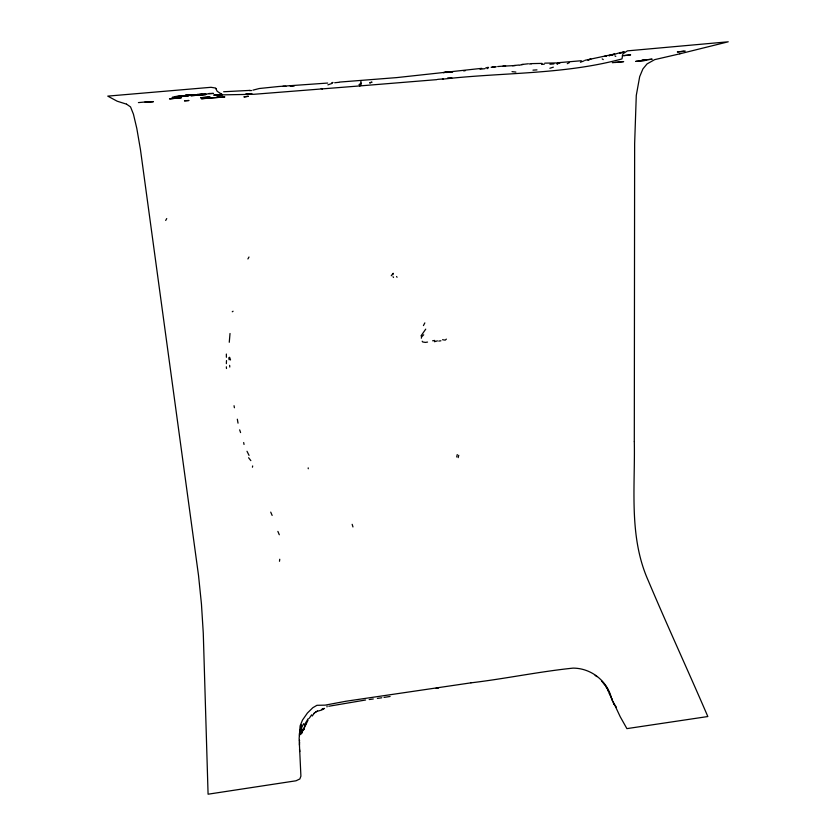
<?xml version="1.0" encoding="UTF-8"?>
<svg xmlns="http://www.w3.org/2000/svg" width="836" height="836" viewBox="0 0 836 836"><rect width="100%" height="100%" fill="white"/><g stroke="black" fill="none" stroke-linecap="round" stroke-linejoin="round"><path stroke-width="1.25" d="M634.305 441.617C635.235 487.973 628.703 536.67 648.14 580.362C667.41 626.018 688.227 671.015 707.831 716.536L626.906 728.626L620.218 716.734L613.258 701.916M634.305 441.492L634.639 143.646L636.28 95.429L639.686 76.64L642.894 68.949L647.033 63.923L654.692 59.628L679.825 53.828M299.476 735.899L299.873 732.639L301.859 732.817L301.995 732.064L300.626 731.887L300.438 729.567L301.942 731.26L303.019 730.58L308.014 720.214M303.019 730.58L303.823 729.452L303.562 728.062M226.368 363.618L226.493 360.588M299.445 745.064L299.612 742.044M299.278 734.018L301.284 733.715L301.995 732.064L300.072 732.858M613.938 704.246L606.926 687.526M279.485 561.28L279.746 559.253M326.98 706.932L327.095 706.065M230.025 333.491L229.263 342.269M252.43 467.219L252.66 465.945M458.755 455.275L458.17 457.647M392.889 274.73L393.181 273.288L391.238 275.744M421.334 338.225L421.595 336.887L423.706 334.787M300.688 728.825L301.587 730.35L300.438 729.567L299.643 731.605L300.814 729.786L301.482 724.906M456.696 456.978L457.25 454.544M306.018 723.652L304.471 726.505M303.635 723.673L301.691 727.529M423.424 325.591L424.845 322.895M165.685 220.464L166.74 218.551M247.905 258.951L248.982 257.018M425.733 329.144L420.989 335.936M308.233 718.636L304.377 724.864M314.493 712.805L312.236 716.024M301.859 732.817L301.284 733.715L299.842 733.6L300.626 731.887M301.315 730.141L302.089 728.961L301.253 729.661L301.942 731.26L303.562 729.441M309.257 718.281L311.619 714.832M126.508 104.145L117.155 101.198L107.76 96.119L210.996 87.299L215.531 88.041L217.172 91.27L222.637 94.865L253.778 94.301L359.668 85.93L361.068 85.314L360.891 80.632M314.022 713.526C316.436 710.098 321.306 711.426 324.075 708.416L321.62 709.534L324.556 708.437M446.372 339.113L445.212 340.137L442.557 339.719M361.068 83.109L359.02 84.697L360.149 85.387M303.029 730.058L303.823 729.452M487.169 68.677L488.579 67.653M232.262 311.765L233.087 311.222M315.789 712.032L317.481 710.987M567.278 63.682L569.42 62.564M581.333 60.735L560.099 62.543L556.964 64.017L560.308 62.585M580.414 62.24L584.04 60.882M623.719 51.748L619.612 53.274L624.335 51.874M327.89 84.864L332.216 83.37M549.879 68.259L553.369 67.162M679.867 53.807L728.24 41.8L627.397 50.871L622.893 53.828L621.984 58.917C563.579 74.801 502.196 72.293 442.443 79.201M434.448 341.705L437.427 340.879M621.054 52.396L611.513 55.124L614.679 54.006L584.907 60.317M485.779 67.873L488.255 67.288M331.756 82.722L333.031 82.43M557.643 63.097L560.099 62.543M445.985 72.063L443.383 72.617L448.639 72.126M515.363 65.532L505.822 66.034M452.589 72.189L446.163 72.471M252.921 90.152L259.285 88.511L278.649 86.505L327.67 83.057M519.375 65.198L523.127 64.424M604.386 56.409L606.288 56.022L605.212 56.231M328.809 706.253L365.593 700.004M463.708 70.945L465.401 70.632M432.62 340.795L434.741 340.419M470.961 682.834L345.895 701.258L325.162 705.135L316.938 705.312L312.852 707.684L307.408 713.035L302.465 720.12L300.114 725.899L299.142 738.481L300.908 776.142L299.842 778.974L295.996 780.793L208.08 794.2L203.273 633.113L201.445 603.979L198.529 575.523L140.438 149.498L136.811 128.472L133.446 114.198L130.541 106.914L126.539 104.155M427.541 342.07L425.388 342.415L422.713 341.976L422.18 341.213M384.037 697.423L390.088 696.461M470.971 682.834C505.163 678.78 538.854 671.653 573.078 668.121C591.021 668.152 606.988 680.713 611.461 697.955M198.634 94.562L201.978 94.071M528.195 63.787L521.518 64.539M377.381 698.415L381.78 697.778M369.198 699.533L373.284 698.98M512.52 65.71L518.717 65.03M438.754 341.067L440.927 340.795M339.385 82.095L396.818 77.591L481.735 68.343M647.806 59.69L652.174 59.168L641.818 60.265L646.709 59.826M480.052 69.242L484.984 68.667M684.067 51.205L677.317 51.968L685.28 51.059M175.006 98.282L169.468 98.899L181.381 97.76L176.114 98.157M251.887 93.58L245.941 93.716M622.235 55.793L630.637 54.873L623.959 55.604M334.693 82.754L338.768 82.315M615.181 62.481L623.666 61.613L612.318 62.7M220.997 95.408L216.743 95.837L222.094 95.304M221.916 94.311L213.734 95.126L221.686 94.363M201.361 94.97L205.719 94.572L190.869 95.722L201.361 94.97L200.232 95.053M144.994 102.002L146.07 101.908L138.41 102.598M192.531 95.053L174.902 96.621L213.504 93.423L208.927 93.486M541.561 64.445L544.309 64.205M549.931 64.236L553.923 63.902M502.969 66.148L505.634 65.929L497.681 66.546M436.904 79.629L359.668 85.93M492.237 67.068L496.281 66.765M558.73 62.888L544.758 63.149M491.098 67.235L495.121 66.964M532.971 70.151L536.973 69.879M195.196 94.949L189.479 95.325L205.907 94.269L197.359 94.353M451.879 77.936L447.699 77.905M436.11 688.185L438.534 688.07M542.104 63.39L531.194 63.62M250.016 90.392L223.651 91.741M249.253 90.539L251.521 90.56M285.912 86.348L282.976 86.265M529.188 63.912L531.173 63.975M512.019 71.635L515.885 72.074M321.191 88.501L322.414 88.992M601.617 681.058L605.233 685.165L607.929 689.919M614.868 55.845L615.787 56.409M602.181 58.886L603.268 59.596M595.138 675.404L597.029 676.637M215.866 88.428L216.451 88.888M299.842 733.6L300.406 734.071M605.013 685.071L603.31 682.939M606.288 687.474L606.852 688.101M607.793 690.505L608.66 691.476M248.585 457.731L250.852 460.636M614.638 704.79L616.299 707.047M396.546 276.528L397.058 277.259M393.004 276.716L393.537 277.447M613.791 703.693L614.261 704.602M609.245 693.577L610.029 694.873M246.996 451.273L249.044 455.38M611.806 698.823L612.579 700.913M270.718 512.134L272.139 515.425M277.876 531.403L279.297 534.747M229.586 357.223L230.537 359.971M239.66 429.85L240.58 432.578M352.165 524.329L352.97 526.952M611.712 698.227L611.889 699.544M299.455 740.173L299.601 740.905M243.684 442.547L244.028 444.459M238.03 423.162L237.33 419.191M234.049 405.721L234.404 407.749M228.771 357.724L229.137 359.804M299.497 749.484L299.79 751.533M229.639 365.332L229.775 367.056M308.202 467.857L308.265 468.756M226.357 366.795L226.483 368.509M226.357 354.046L226.389 357.285M437.541 79.368A98.157 5.058 -5 0 1 443.32 78.918M610.51 55.061L608.995 55.793L611.335 54.8L610.51 55.061M370.797 82.461L369.658 82.942L372.03 82.147L370.797 82.461M589.725 59.45L587.792 60.004L590.906 59.147L589.725 59.45M248.271 96.307L244.091 96.892L248.271 96.307M646.583 60.286L635.872 61.373L646.583 60.286M207.589 98.094L201.413 98.752L224.884 96.934L207.589 98.094M182.248 96.464L172.258 97.425L182.248 96.464M189.03 94.917L185.153 95.273L190.66 94.771L189.03 94.917M188.779 100.508L184.516 100.822L188.779 100.508M188.863 95.638L175.288 96.777L188.863 95.638M209.857 96.945L200.64 97.728L209.857 96.945M153.27 101.699L146.101 102.201L153.27 101.699M294.324 85.669L290.082 85.909L294.314 85.753"/></g></svg>
